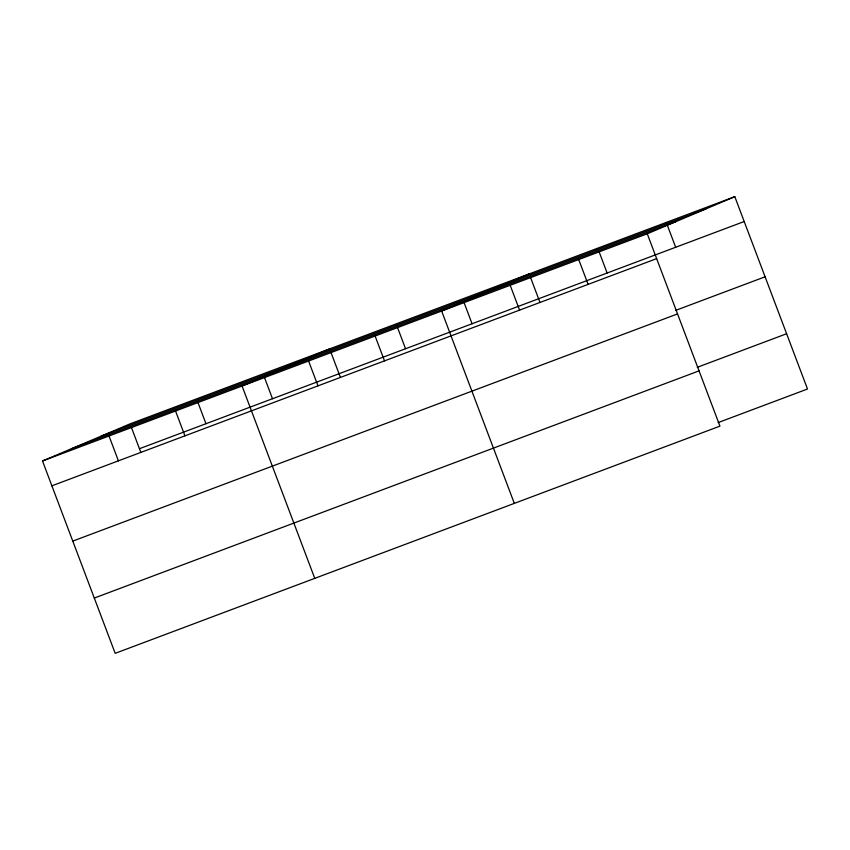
<?xml version="1.0" encoding="UTF-8"?>
<svg xmlns="http://www.w3.org/2000/svg" width="850" height="850" viewBox="0 0 850 850"><rect width="100%" height="100%" fill="white"/><g stroke="black" fill="none" stroke-linecap="round" stroke-linejoin="round"><path stroke-width="1.27" d="M734.814 196.669L647.264 233.792L719.939 426.137L115.186 653.331L42.5 460.987L130.061 423.863L734.814 196.669L807.5 389.013L718.154 422.578M329.63 348.893L242.069 386.006L314.755 578.351M529.199 273.913L441.639 311.036L514.324 503.381M101.161 436.114L705.925 208.919M71.389 448.736L676.154 221.542M42.5 460.987L647.264 233.792M139.442 448.715L744.207 221.521M51.893 485.828L656.646 258.634M675.75 310.356L765.096 276.792M72.781 541.11L677.535 313.916M697.266 367.306L786.611 333.742M94.297 598.06L699.051 370.866M666.283 222.424L675.665 247.265M599.08 251.717L607.134 273.02M578.722 259.537L588.115 284.389M530.538 277.472L539.984 302.451M510.181 285.281L519.573 310.133M464.015 302.462L472.069 323.754M397.046 326.262L405.546 348.744M375.116 336.026L384.508 360.878M330.969 352.442L340.414 377.421M308.592 361.016L317.985 385.868M264.446 377.432L272.499 398.735M197.476 401.243L205.976 423.725M175.546 410.996L184.939 435.848M131.399 427.412L140.845 452.402M109.023 435.986L118.416 460.838"/></g></svg>
